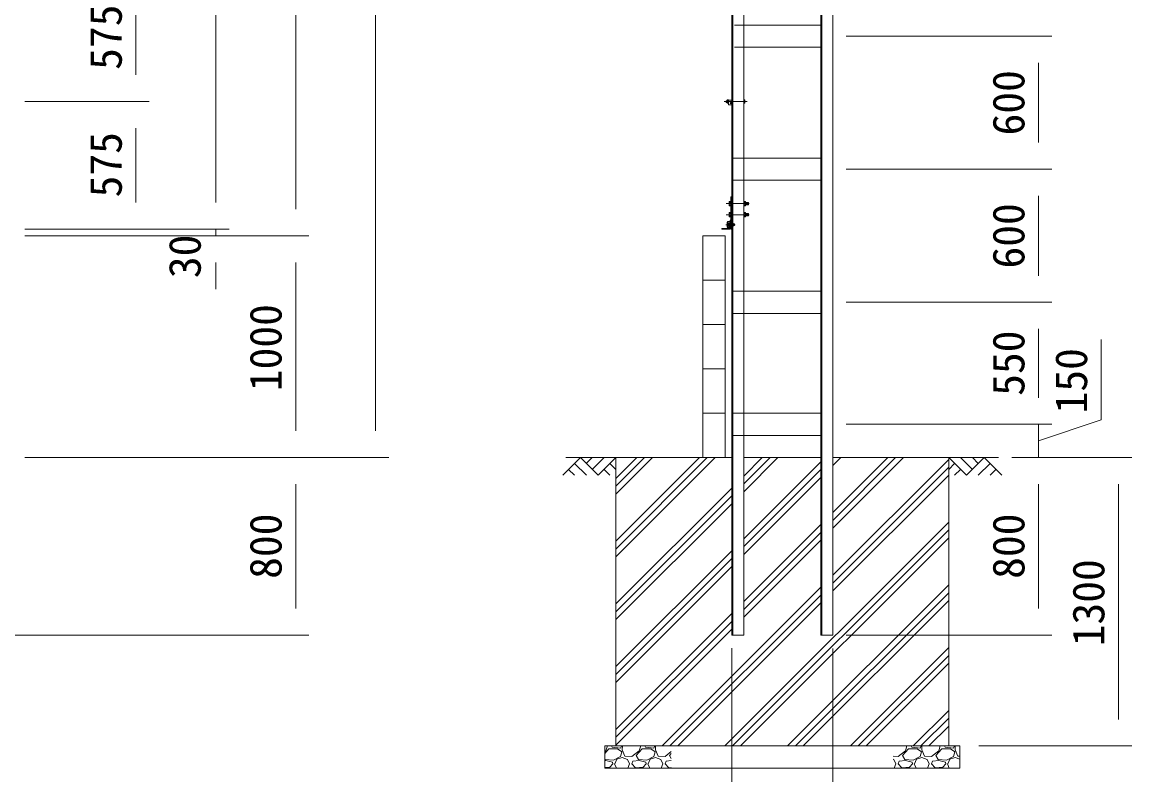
# Model space of a CAD drawing. Units: millimetres, scale not verified. Extents: x -12600 to 12600, y -8910 to 8910.
# Drawn here: x -4505 to 495, y -6192 to -2800 of the extents above; entities that cross this region are included whole.
import ezdxf
from ezdxf.enums import TextEntityAlignment as Align

# ---------------------------------------------------------------- set-up
doc = ezdxf.new("R2010")
doc.units = ezdxf.units.MM
doc.header["$LTSCALE"] = 60
doc.linetypes.add('DASHED', pattern=[7.5, 6, -1.5])
doc.linetypes.add('USER1', pattern=[50.8, 31.75, -6.35, 6.35, -6.35])
for name, color, linetype, lineweight in [('0-1_D-BMK', 2, 'USER1', 13), ('0-2_D-DCR-HCH', 7, 'Continuous', 9), ('0-3_D-STR4', 7, 'Continuous', 9), ('0-4_D-STR1', 1, 'Continuous', 18), ('0-5_D-BGD', 7, 'Continuous', 9), ('0-6_D-STR3', 3, 'Continuous', 13), ('0-7_D-STR-DIM', 7, 'Continuous', 9)]:
    doc.layers.add(name, color=color, linetype=linetype, lineweight=lineweight)
doc.styles.add('ＭＳ ゴシック', font='')
doc.styles.get('ＭＳ ゴシック').set_extended_font_data('MS Gothic')

msp = doc.modelspace()

# ---------------------------------------------------------------- linework, layer by layer
at = {"layer": '0-1_D-BMK'}
for p, q in [((-1341.14, -3157.35), (-1238.14, -3157.35)), ((-1332.05, -3617.35), (-1229.05, -3617.35)), ((-1332.05, -3667.35), (-1229.05, -3667.35)), ((-1292.38, -3712.35), (-1333.74, -3712.35))]:
    msp.add_line(p, q, dxfattribs=at)
at = {"layer": '0-2_D-DCR-HCH'}
for p, q in [((-1989.28, -4762.35), (-2069.1, -4842.17)), ((-2015.89, -4788.96), (-1962.43, -4842.17)), ((-1989.28, -4762.35), (-1909.46, -4842.17)), ((-1962.67, -4788.96), (-1936.07, -4762.35)), ((-1936.07, -4815.56), (-1882.86, -4762.35)), ((-1909.46, -4842.17), (-1829.64, -4762.35)), ((-1856.25, -4788.96), (-1829.64, -4815.44)), ((-1829.64, -4926.96), (-1665.03, -4762.35)), ((-1829.64, -5209.8), (-1382.19, -4762.35)), ((-1829.64, -4891.6), (-1700.39, -4762.35)), ((-1829.64, -5174.45), (-1417.55, -4762.35)), ((-1829.64, -4856.25), (-1735.74, -4762.35)), ((-1829.64, -5139.09), (-1452.9, -4762.35)), ((-1253.14, -4916.14), (-1099.35, -4762.35)), ((-1253.14, -4880.79), (-1134.7, -4762.35)), ((-1253.14, -4845.43), (-1170.06, -4762.35)), ((-1253.14, -5128.28), (-906.14, -4781.28)), ((-852.14, -4797.99), (-816.51, -4762.35)), ((-852.14, -5080.83), (-533.66, -4762.35)), ((-852.14, -4762.63), (-851.86, -4762.35)), ((-852.14, -5045.47), (-569.02, -4762.35)), ((-852.14, -5010.12), (-604.37, -4762.35)), ((-852.14, -5292.96), (-329.64, -4770.46)), ((-249.83, -4842.17), (-329.64, -4762.35)), ((-303.04, -4788.96), (-329.64, -4815.44)), ((-223.22, -4815.56), (-276.43, -4762.35)), ((-170.01, -4762.35), (-249.83, -4842.17)), ((-196.47, -4789.09), (-223.22, -4762.35)), ((-143.4, -4788.96), (-196.86, -4842.17)), ((-170.01, -4762.35), (-90.19, -4842.17)), ((-2042.49, -4815.56), (-2015.76, -4842.17)), ((-1882.86, -4815.56), (-1856.13, -4842.17)), ((-1253.14, -5163.63), (-906.14, -4816.63)), ((-852.14, -5328.32), (-329.64, -4805.82)), ((-852.14, -5363.67), (-329.64, -4841.17)), ((-276.43, -4815.56), (-303.16, -4842.17)), ((-116.8, -4815.56), (-143.52, -4842.17)), ((-1829.64, -5421.93), (-1307.14, -4899.43)), ((-1253.14, -5198.99), (-906.14, -4851.99)), ((-1829.64, -5457.29), (-1307.14, -4934.79)), ((-1829.64, -5492.64), (-1307.14, -4970.14)), ((-1338.69, -6062.35), (-329.64, -5053.3)), ((-1303.33, -6062.35), (-329.64, -5088.66)), ((-1253.14, -5411.12), (-906.14, -5064.12)), ((-1253.14, -5446.47), (-906.14, -5099.47)), ((-1267.98, -6062.35), (-329.64, -5124.02)), ((-1253.14, -5481.83), (-906.14, -5134.83)), ((-1829.64, -5704.78), (-1307.14, -5182.28)), ((-1829.64, -5740.13), (-1307.14, -5217.63)), ((-1829.64, -5775.49), (-1307.14, -5252.99)), ((-1621.53, -6062.35), (-906.14, -5346.96)), ((-1055.85, -6062.35), (-329.64, -5336.15)), ((-1586.18, -6062.35), (-906.14, -5382.32)), ((-1020.49, -6062.35), (-329.64, -5371.5)), ((-1550.82, -6062.35), (-906.14, -5417.67)), ((-985.13, -6062.35), (-329.64, -5406.86)), ((-1829.64, -5987.62), (-1307.14, -5465.12)), ((-1829.64, -6022.97), (-1307.14, -5500.47)), ((-1829.64, -6058.33), (-1307.14, -5535.83)), ((-773, -6062.35), (-329.64, -5618.99)), ((-737.65, -6062.35), (-329.64, -5654.35)), ((-702.29, -6062.35), (-329.64, -5689.7)), ((-490.16, -6062.35), (-329.64, -5901.83)), ((-454.8, -6062.35), (-329.64, -5937.19)), ((-419.45, -6062.35), (-329.64, -5972.54)), ((-1879.64, -6095.51), (-1861.05, -6074.85)), ((-1879.64, -6087.78), (-1874.55, -6083.85)), ((-1874.55, -6083.85), (-1867.67, -6062.35)), ((-1861.05, -6074.85), (-1822.05, -6074.85)), ((-1849.39, -6062.35), (-1846.05, -6067.35)), ((-1846.05, -6067.35), (-1808.55, -6071.85)), ((-1822.05, -6074.85), (-1802.55, -6088.35)), ((-1808.55, -6071.85), (-1803.27, -6062.35)), ((-1802.55, -6088.35), (-1808.55, -6109.35)), ((-1800.24, -6062.35), (-1801.05, -6079.35)), ((-1801.05, -6079.35), (-1789.05, -6107.85)), ((-1757.55, -6109.35), (-1724.55, -6083.85)), ((-1738.05, -6104.85), (-1711.05, -6074.85)), ((-1724.55, -6083.85), (-1717.67, -6062.35)), ((-1699.39, -6062.35), (-1696.05, -6067.35)), ((-1696.05, -6067.35), (-1658.55, -6071.85)), ((-1658.55, -6071.85), (-1653.27, -6062.35)), ((-1652.55, -6088.35), (-1658.55, -6109.35)), ((-1650.24, -6062.35), (-1651.05, -6079.35)), ((-1651.05, -6079.35), (-1639.05, -6107.85)), ((-1607.55, -6109.35), (-1579.64, -6087.78)), ((-1588.05, -6104.85), (-1579.64, -6095.51)), ((-538.05, -6104.85), (-511.05, -6074.85)), ((-524.55, -6083.85), (-517.67, -6062.35)), ((-511.05, -6074.85), (-472.05, -6074.85)), ((-499.39, -6062.35), (-496.05, -6067.35)), ((-496.05, -6067.35), (-458.55, -6071.85)), ((-472.05, -6074.85), (-452.55, -6088.35)), ((-458.55, -6071.85), (-453.27, -6062.35)), ((-452.55, -6088.35), (-458.55, -6109.35)), ((-450.24, -6062.35), (-451.05, -6079.35)), ((-451.05, -6079.35), (-439.05, -6107.85)), ((-407.55, -6109.35), (-374.55, -6083.85)), ((-388.05, -6104.85), (-361.05, -6074.85)), ((-374.55, -6083.85), (-367.67, -6062.35)), ((-349.39, -6062.35), (-346.05, -6067.35)), ((-346.05, -6067.35), (-308.55, -6071.85)), ((-308.55, -6071.85), (-303.27, -6062.35)), ((-302.55, -6088.35), (-308.55, -6109.35)), ((-300.24, -6062.35), (-301.05, -6079.35)), ((-301.05, -6079.35), (-289.05, -6107.85)), ((-1877.55, -6122.85), (-1879.64, -6119.26)), ((-1874.55, -6127.35), (-1879.64, -6127.89)), ((-1840.05, -6125.85), (-1877.55, -6122.85)), ((-1844.55, -6134.85), (-1874.55, -6127.35)), ((-1843.05, -6142.35), (-1856.55, -6157.35)), ((-1843.05, -6142.35), (-1844.55, -6134.85)), ((-1808.55, -6109.35), (-1840.05, -6125.85)), ((-1835.55, -6142.35), (-1826.98, -6162.35)), ((-1834.05, -6142.35), (-1825.05, -6121.35)), ((-1825.05, -6121.35), (-1801.05, -6113.85)), ((-1801.05, -6113.85), (-1777.05, -6122.85)), ((-1789.05, -6107.85), (-1757.55, -6109.35)), ((-1777.05, -6122.85), (-1768.05, -6142.35)), ((-1775.2, -6162.35), (-1768.05, -6142.35)), ((-1757.55, -6142.35), (-1753.05, -6130.35)), ((-1741.05, -6160.35), (-1757.55, -6142.35)), ((-1724.55, -6127.35), (-1753.05, -6130.35)), ((-1727.55, -6122.85), (-1738.05, -6104.85)), ((-1690.05, -6125.85), (-1727.55, -6122.85)), ((-1694.55, -6134.85), (-1724.55, -6127.35)), ((-1693.05, -6142.35), (-1706.55, -6157.35)), ((-1693.05, -6142.35), (-1694.55, -6134.85)), ((-1658.55, -6109.35), (-1690.05, -6125.85)), ((-1685.55, -6142.35), (-1676.98, -6162.35)), ((-1684.05, -6142.35), (-1675.05, -6121.35)), ((-1675.05, -6121.35), (-1651.05, -6113.85)), ((-1651.05, -6113.85), (-1627.05, -6122.85)), ((-1639.05, -6107.85), (-1607.55, -6109.35)), ((-1627.05, -6122.85), (-1618.05, -6142.35)), ((-1625.2, -6162.35), (-1618.05, -6142.35)), ((-1607.55, -6142.35), (-1603.05, -6130.35)), ((-1591.05, -6160.35), (-1607.55, -6142.35)), ((-1579.64, -6127.89), (-1603.05, -6130.35)), ((-1579.64, -6119.26), (-1588.05, -6104.85)), ((-579.64, -6121.88), (-577.05, -6122.85)), ((-577.05, -6122.85), (-568.05, -6142.35)), ((-575.2, -6162.35), (-568.05, -6142.35)), ((-557.55, -6142.35), (-553.05, -6130.35)), ((-541.05, -6160.35), (-557.55, -6142.35)), ((-524.55, -6127.35), (-553.05, -6130.35)), ((-527.55, -6122.85), (-538.05, -6104.85)), ((-490.05, -6125.85), (-527.55, -6122.85)), ((-494.55, -6134.85), (-524.55, -6127.35)), ((-493.05, -6142.35), (-506.55, -6157.35)), ((-493.05, -6142.35), (-494.55, -6134.85)), ((-458.55, -6109.35), (-490.05, -6125.85)), ((-485.55, -6142.35), (-476.98, -6162.35)), ((-484.05, -6142.35), (-475.05, -6121.35)), ((-475.05, -6121.35), (-451.05, -6113.85)), ((-451.05, -6113.85), (-427.05, -6122.85)), ((-439.05, -6107.85), (-407.55, -6109.35)), ((-427.05, -6122.85), (-418.05, -6142.35)), ((-425.2, -6162.35), (-418.05, -6142.35)), ((-407.55, -6142.35), (-403.05, -6130.35)), ((-391.05, -6160.35), (-407.55, -6142.35)), ((-374.55, -6127.35), (-403.05, -6130.35)), ((-377.55, -6122.85), (-388.05, -6104.85)), ((-340.05, -6125.85), (-377.55, -6122.85)), ((-344.55, -6134.85), (-374.55, -6127.35)), ((-343.05, -6142.35), (-356.55, -6157.35)), ((-343.05, -6142.35), (-344.55, -6134.85)), ((-308.55, -6109.35), (-340.05, -6125.85)), ((-335.55, -6142.35), (-326.98, -6162.35)), ((-334.05, -6142.35), (-325.05, -6121.35)), ((-325.05, -6121.35), (-301.05, -6113.85)), ((-301.05, -6113.85), (-279.64, -6121.88)), ((-289.05, -6107.85), (-279.64, -6108.3)), ((-1856.55, -6157.35), (-1879.64, -6159.36)), ((-1706.55, -6157.35), (-1741.05, -6160.35)), ((-1579.64, -6159.36), (-1591.05, -6160.35)), ((-506.55, -6157.35), (-541.05, -6160.35)), ((-356.55, -6157.35), (-391.05, -6160.35))]:
    msp.add_line(p, q, dxfattribs=at)
for points in [[(-1711.05, -6074.85), (-1672.05, -6074.85), (-1652.55, -6088.35)], [(-579.64, -6108.3), (-557.55, -6109.35), (-524.55, -6083.85)], [(-361.05, -6074.85), (-322.05, -6074.85), (-302.55, -6088.35)]]:
    msp.add_lwpolyline(points, dxfattribs=at)
at = {"layer": '0-3_D-STR4'}
for p, q in [((-1829.64, -6062.35), (-1829.64, -4762.35)), ((-329.64, -6062.35), (-329.64, -4762.35)), ((-1879.64, -6062.35), (-279.64, -6062.35)), ((-1879.64, -6062.35), (-1879.64, -6162.35)), ((-279.64, -6062.35), (-279.64, -6162.35)), ((-1879.64, -6162.35), (-279.64, -6162.35))]:
    msp.add_line(p, q, dxfattribs=at)
at = {"layer": '0-4_D-STR1'}
for p, q in [((-1307.14, -5562.35), (-1307.14, 3292.65)), ((-1303.14, -5562.35), (-1303.14, 3292.65)), ((-906.14, -5562.35), (-906.14, 2913.65)), ((-902.14, -5562.35), (-902.14, 2915.31)), ((-1253.14, -2812.35), (-1253.14, -2212.35)), ((-906.14, -2812.35), (-1295.14, -2812.35)), ((-1295.14, -2912.35), (-906.14, -2912.35)), ((-1253.14, -3412.35), (-1253.14, -2912.35)), ((-906.14, -3412.35), (-1303.14, -3412.35)), ((-1303.14, -3512.35), (-906.14, -3512.35)), ((-1253.14, -4012.35), (-1253.14, -3512.35)), ((-1314.64, -3724.85), (-1314.64, -3694.35)), ((-1312.64, -3692.35), (-1311.64, -3692.35)), ((-1311.64, -3727.35), (-1311.64, -3692.35)), ((-1351.64, -3731.35), (-1351.64, -3732.35)), ((-1351.64, -3732.35), (-1316.64, -3732.35)), ((-1349.64, -3729.35), (-1319.14, -3729.35)), ((-906.14, -4012.35), (-1303.14, -4012.35)), ((-1303.14, -4112.35), (-906.14, -4112.35)), ((-1253.14, -4562.35), (-1253.14, -4112.35)), ((-906.14, -4562.35), (-1303.14, -4562.35)), ((-1303.14, -4662.35), (-906.14, -4662.35)), ((-1253.14, -5562.35), (-1253.14, -4662.35)), ((-906.14, -5562.35), (-906.14, -4662.35)), ((-1307.14, -5562.35), (-1253.14, -5562.35))]:
    msp.add_line(p, q, dxfattribs=at)
at = {"layer": '0-4_D-STR1', "linetype": 'DASHED'}
for p, q in [((-1253.14, -2812.35), (-1253.14, -2912.35)), ((-1253.14, -3412.35), (-1253.14, -3512.35)), ((-1253.14, -4012.35), (-1253.14, -4112.35)), ((-1253.14, -4562.35), (-1253.14, -4662.35))]:
    msp.add_line(p, q, dxfattribs=at)
at = {"layer": '0-4_D-STR1'}
msp.add_lwpolyline([(-906.14, -5562.35), (-852.14, -5562.35), (-852.14, 2936.02)], dxfattribs=at)
for centre, radius, start, end in [((-1312.64, -3694.35), 2, 90, 180), ((-1349.64, -3731.35), 2, 90, 180), ((-1319.14, -3724.85), 4.5, 270, 0), ((-1316.64, -3727.35), 5, 270, 0)]:
    msp.add_arc(centre, radius, start, end, dxfattribs=at)
at = {"layer": '0-5_D-BGD'}
for p, q in [((-1337.14, -4762.35), (-1337.14, -3762.35)), ((-1437.14, -3962.35), (-1337.14, -3962.35)), ((-1437.14, -4162.35), (-1337.14, -4162.35)), ((-1437.14, -4362.35), (-1337.14, -4362.35)), ((-1437.14, -4562.35), (-1337.14, -4562.35)), ((-2054.64, -4762.35), (-1307.14, -4762.35)), ((-1253.14, -4762.35), (-906.14, -4762.35)), ((-852.14, -4762.35), (-104.64, -4762.35))]:
    msp.add_line(p, q, dxfattribs=at)
msp.add_lwpolyline([(-1437.14, -4762.35), (-1437.14, -3762.35), (-1337.14, -3762.35)], dxfattribs=at)
at = {"layer": '0-6_D-STR3'}
for p, q in [((-1327.92, -3149.84), (-1328.64, -3151.1)), ((-1322.14, -3149.84), (-1327.92, -3149.84)), ((-1322.14, -3164.85), (-1322.14, -3149.84)), ((-1253.14, -3149.84), (-1248.54, -3149.84)), ((-1253.14, -3149.84), (-1253.14, -3164.85)), ((-1247.84, -3151.05), (-1248.54, -3149.84)), ((-1331.94, -3153.35), (-1333.14, -3154.55)), ((-1333.14, -3154.55), (-1333.14, -3160.15)), ((-1331.94, -3161.35), (-1333.14, -3160.15)), ((-1331.94, -3153.35), (-1331.94, -3161.35)), ((-1328.64, -3153.35), (-1331.94, -3153.35)), ((-1328.64, -3161.35), (-1331.94, -3161.35)), ((-1328.64, -3163.6), (-1328.64, -3151.1)), ((-1327.92, -3164.85), (-1328.64, -3163.6)), ((-1322.14, -3153.6), (-1327.92, -3153.6)), ((-1322.14, -3161.1), (-1327.92, -3161.1)), ((-1322.14, -3164.85), (-1327.92, -3164.85)), ((-1322.14, -3151.35), (-1307.14, -3151.35)), ((-1322.14, -3151.35), (-1322.14, -3171.35)), ((-1322.14, -3171.35), (-1307.14, -3171.35)), ((-1311.89, -3161.85), (-1307.14, -3161.85)), ((-1311.89, -3166.35), (-1307.14, -3166.35)), ((-1307.14, -3166.35), (-1307.14, -3171.35)), ((-1253.14, -3153.6), (-1248.54, -3153.6)), ((-1253.14, -3161.1), (-1248.54, -3161.1)), ((-1253.14, -3164.85), (-1248.54, -3164.85)), ((-1247.84, -3163.65), (-1248.54, -3164.85)), ((-1247.84, -3151.05), (-1247.84, -3163.65)), ((-1311.64, -3587.35), (-1307.14, -3587.35)), ((-1318.64, -3609.1), (-1317.74, -3607.53)), ((-1318.64, -3609.1), (-1318.64, -3625.6)), ((-1318.64, -3625.6), (-1317.74, -3627.16)), ((-1317.74, -3607.53), (-1311.64, -3607.53)), ((-1317.74, -3612.44), (-1311.64, -3612.44)), ((-1317.74, -3622.26), (-1311.64, -3622.26)), ((-1317.74, -3627.16), (-1311.64, -3627.16)), ((-1311.64, -3607.53), (-1311.64, -3627.16)), ((-1314.64, -3697.35), (-1324.34, -3697.35)), ((-1314.64, -3699.65), (-1324.34, -3699.65)), ((-1318.64, -3659.1), (-1317.74, -3657.53)), ((-1318.64, -3659.1), (-1318.64, -3675.6)), ((-1318.64, -3675.6), (-1317.74, -3677.16)), ((-1317.74, -3657.53), (-1311.64, -3657.53)), ((-1317.74, -3662.44), (-1311.64, -3662.44)), ((-1317.74, -3672.26), (-1311.64, -3672.26)), ((-1317.74, -3677.16), (-1311.64, -3677.16)), ((-1314.64, -3697.35), (-1314.64, -3699.65)), ((-1311.64, -3657.53), (-1311.64, -3677.16)), ((-1327.64, -3700.65), (-1327.64, -3724.05)), ((-1325.34, -3700.65), (-1325.34, -3724.05)), ((-1314.64, -3725.05), (-1324.34, -3725.05)), ((-1314.64, -3727.35), (-1324.34, -3727.35)), ((-1319.94, -3706.05), (-1319.25, -3704.84)), ((-1319.94, -3706.05), (-1319.94, -3718.65)), ((-1319.94, -3718.65), (-1319.25, -3719.85)), ((-1314.64, -3704.84), (-1319.25, -3704.84)), ((-1314.64, -3708.6), (-1319.25, -3708.6)), ((-1314.64, -3716.1), (-1319.25, -3716.1)), ((-1314.64, -3719.85), (-1319.25, -3719.85)), ((-1314.64, -3704.84), (-1314.64, -3719.85)), ((-1314.64, -3725.05), (-1314.64, -3727.35)), ((-1307.14, -3704.84), (-1301.37, -3704.84)), ((-1307.14, -3719.85), (-1307.14, -3704.84)), ((-1307.14, -3708.6), (-1301.37, -3708.6)), ((-1307.14, -3716.1), (-1301.37, -3716.1)), ((-1307.14, -3719.85), (-1301.37, -3719.85)), ((-1301.37, -3704.84), (-1300.64, -3706.1)), ((-1301.37, -3719.85), (-1300.64, -3718.6)), ((-1300.64, -3718.6), (-1300.64, -3706.1)), ((-1300.64, -3708.35), (-1295.84, -3708.35)), ((-1300.64, -3709.1), (-1295.09, -3709.1)), ((-1300.64, -3715.6), (-1295.09, -3715.6)), ((-1300.64, -3716.35), (-1295.84, -3716.35)), ((-1295.84, -3708.35), (-1294.64, -3709.55)), ((-1295.84, -3708.35), (-1295.84, -3716.35)), ((-1295.84, -3716.35), (-1294.64, -3715.15)), ((-1294.64, -3709.55), (-1294.64, -3715.15))]:
    msp.add_line(p, q, dxfattribs=at)
at = {"layer": '0-6_D-STR3', "linetype": 'DASHED'}
for p, q in [((-1247.05, -3607.53), (-1253.14, -3607.53)), ((-1253.14, -3607.53), (-1253.14, -3627.16)), ((-1247.05, -3612.44), (-1253.14, -3612.44)), ((-1247.05, -3622.26), (-1253.14, -3622.26)), ((-1247.05, -3627.16), (-1253.14, -3627.16)), ((-1246.14, -3609.1), (-1247.05, -3607.53)), ((-1246.14, -3625.6), (-1247.05, -3627.16)), ((-1246.14, -3609.1), (-1246.14, -3625.6)), ((-1246.14, -3612.35), (-1233.14, -3612.35)), ((-1246.14, -3613.25), (-1232.24, -3613.25)), ((-1246.14, -3621.45), (-1232.24, -3621.45)), ((-1246.14, -3622.35), (-1233.14, -3622.35)), ((-1233.14, -3612.35), (-1231.64, -3613.85)), ((-1231.64, -3613.85), (-1231.64, -3620.85)), ((-1247.05, -3657.53), (-1253.14, -3657.53)), ((-1253.14, -3657.53), (-1253.14, -3677.16)), ((-1247.05, -3662.44), (-1253.14, -3662.44)), ((-1247.05, -3672.26), (-1253.14, -3672.26)), ((-1247.05, -3677.16), (-1253.14, -3677.16)), ((-1246.14, -3659.1), (-1247.05, -3657.53)), ((-1246.14, -3675.6), (-1247.05, -3677.16)), ((-1246.14, -3659.1), (-1246.14, -3675.6)), ((-1246.14, -3662.35), (-1233.14, -3662.35)), ((-1246.14, -3663.25), (-1232.24, -3663.25)), ((-1246.14, -3671.45), (-1232.24, -3671.45)), ((-1246.14, -3672.35), (-1233.14, -3672.35)), ((-1233.14, -3662.35), (-1231.64, -3663.85)), ((-1231.64, -3663.85), (-1231.64, -3670.85))]:
    msp.add_line(p, q, dxfattribs=at)
at = {"layer": '0-6_D-STR3'}
msp.add_lwpolyline([(-1311.64, -3587.35), (-1311.64, -3732.35), (-1307.14, -3732.35)], dxfattribs=at)
at = {"layer": '0-6_D-STR3', "linetype": 'DASHED'}
for points in [[(-1233.14, -3612.35), (-1233.14, -3622.35), (-1231.64, -3620.85)], [(-1233.14, -3662.35), (-1233.14, -3672.35), (-1231.64, -3670.85)]]:
    msp.add_lwpolyline(points, dxfattribs=at)
at = {"layer": '0-6_D-STR3'}
for centre, radius, start, end in [((-1325.18, -3151.72), 3.32, 145.61586, 214.38414), ((-1251.28, -3151.72), 3.32, 325.61585, 34.38415), ((-1316.08, -3157.35), 12.42, 162.4121, 197.5879), ((-1325.18, -3162.98), 3.32, 145.61584, 214.38415), ((-1311.89, -3164.1), 2.25, 90, 270), ((-1260.38, -3157.35), 12.42, 342.4121, 17.5879), ((-1251.28, -3162.98), 3.32, 325.61585, 34.38415), ((-1314.15, -3609.99), 4.34, 145.61575, 214.38425), ((-1302.26, -3617.35), 16.24, 162.41205, 197.58795), ((-1314.15, -3624.71), 4.34, 145.61575, 214.38425), ((-1324.34, -3700.65), 3.3, 90, 180), ((-1324.34, -3700.65), 1, 90, 180), ((-1314.15, -3659.99), 4.34, 145.61575, 214.38425), ((-1302.26, -3667.35), 16.24, 162.41205, 197.58795), ((-1314.15, -3674.71), 4.34, 145.61575, 214.38425), ((-1324.34, -3724.05), 3.3, 180, 270), ((-1324.34, -3724.05), 1, 180, 270), ((-1316.51, -3706.72), 3.32, 145.61585, 214.38415), ((-1307.41, -3712.35), 12.42, 162.4121, 197.5879), ((-1316.51, -3717.98), 3.32, 145.61585, 214.38415), ((-1304.11, -3706.72), 3.32, 325.61586, 34.38414), ((-1313.21, -3712.35), 12.42, 342.4121, 17.5879), ((-1304.11, -3717.98), 3.32, 325.61585, 34.38416)]:
    msp.add_arc(centre, radius, start, end, dxfattribs=at)
at = {"layer": '0-6_D-STR3', "linetype": 'DASHED'}
for centre, radius, start, end in [((-1262.53, -3617.35), 16.24, 342.41205, 17.58795), ((-1250.63, -3609.99), 4.34, 325.61575, 34.38425), ((-1250.63, -3624.71), 4.34, 325.61575, 34.38425), ((-1262.53, -3667.35), 16.24, 342.41205, 17.58795), ((-1250.63, -3659.99), 4.34, 325.61575, 34.38425), ((-1250.63, -3674.71), 4.34, 325.61575, 34.38425)]:
    msp.add_arc(centre, radius, start, end, dxfattribs=at)
at = {"layer": '0-7_D-STR-DIM'}
for p, q in [((-3272.38, -3642.35), (-3272.38, 4147.65)), ((-2912.38, -4642.35), (-2912.38, 4147.65)), ((-3632.38, -3612.35), (-3632.38, -1552.35)), ((-3992.38, -3037.35), (-3992.38, -2702.35)), ((-792.14, -2862.35), (135.06, -2862.35)), ((-792.14, -2862.35), (135.06, -2862.35)), ((75.06, -3342.35), (75.06, -2982.35)), ((-4492.38, -3157.35), (-3932.38, -3157.35)), ((-4492.38, -3157.35), (-3932.38, -3157.35)), ((-3992.38, -3612.35), (-3992.38, -3277.35)), ((-3632.38, -3612.35), (-3632.38, -3492.35)), ((-792.14, -3462.35), (135.06, -3462.35)), ((-792.14, -3462.35), (135.06, -3462.35)), ((75.06, -3942.35), (75.06, -3582.35)), ((-4492.38, -3732.35), (-3932.38, -3732.35)), ((-4492.38, -3732.35), (-3572.38, -3732.35)), ((-4492.38, -3732.35), (-3572.38, -3732.35)), ((-3632.38, -3732.35), (-3632.38, -3762.35)), ((-4492.38, -3762.35), (-3572.38, -3762.35)), ((-4492.38, -3762.35), (-3212.38, -3762.35)), ((-4492.38, -3762.35), (-3212.38, -3762.35)), ((-3632.38, -3882.35), (-3632.38, -4002.35)), ((-3272.38, -3882.35), (-3272.38, -4642.35)), ((-792.14, -4062.35), (135.06, -4062.35)), ((-792.14, -4062.35), (135.06, -4062.35)), ((75.06, -4492.35), (75.06, -4182.35)), ((75.06, -4492.35), (75.06, -4372.35)), ((-792.14, -4612.35), (135.06, -4612.35)), ((-792.14, -4612.35), (135.06, -4612.35)), ((75.06, -4762.35), (75.06, -4612.35)), ((75.06, -4762.35), (75.06, -4612.35)), ((-4492.38, -4762.35), (-3212.38, -4762.35)), ((-4492.38, -4762.35), (-2852.38, -4762.35)), ((-4492.38, -4762.35), (-3212.38, -4762.35)), ((-44.64, -4762.35), (135.06, -4762.35)), ((-44.64, -4762.35), (135.06, -4762.35)), ((-44.64, -4762.35), (495.36, -4762.35)), ((-3272.38, -4882.35), (-3272.38, -5442.35)), ((75.06, -5442.35), (75.06, -4882.35)), ((75.06, -4882.35), (75.06, -5002.35)), ((435.36, -4882.35), (435.36, -5942.35)), ((-5197.38, -5562.35), (-3212.38, -5562.35)), ((-792.14, -5562.35), (135.06, -5562.35)), ((-1307.14, -5621.83), (-1307.14, -6592.35)), ((-852.14, -5622.35), (-852.14, -6592.35)), ((-194.64, -6062.35), (495.36, -6062.35))]:
    msp.add_line(p, q, dxfattribs=at)
msp.add_lwpolyline([(75.06, -4687.35), (357.64, -4592.31), (357.64, -4230.57)], dxfattribs=at)

# ---------------------------------------------------------------- texts
at = {"layer": '0-7_D-STR-DIM', "style": 'ＭＳ ゴシック'}
for s, p in [('575', (-4012.62, -3014.52)), ('600', (54.82, -3310.1)), ('575', (-4012.62, -3589.52)), ('600', (54.82, -3910.1)), ('30', (-3656.84, -3953.34)), ('1000', (-3292.62, -4463.05)), ('550', (54.82, -4483.97)), ('150', (337.4, -4563.39)), ('800', (-3292.62, -5308.97)), ('800', (54.82, -5308.97)), ('1300', (415.11, -5613.05))]:
    msp.add_text(s, height=144.3, rotation=90, dxfattribs=at).set_placement(p, align=Align.BOTTOM_LEFT)

doc.saveas('drawing.dxf')
